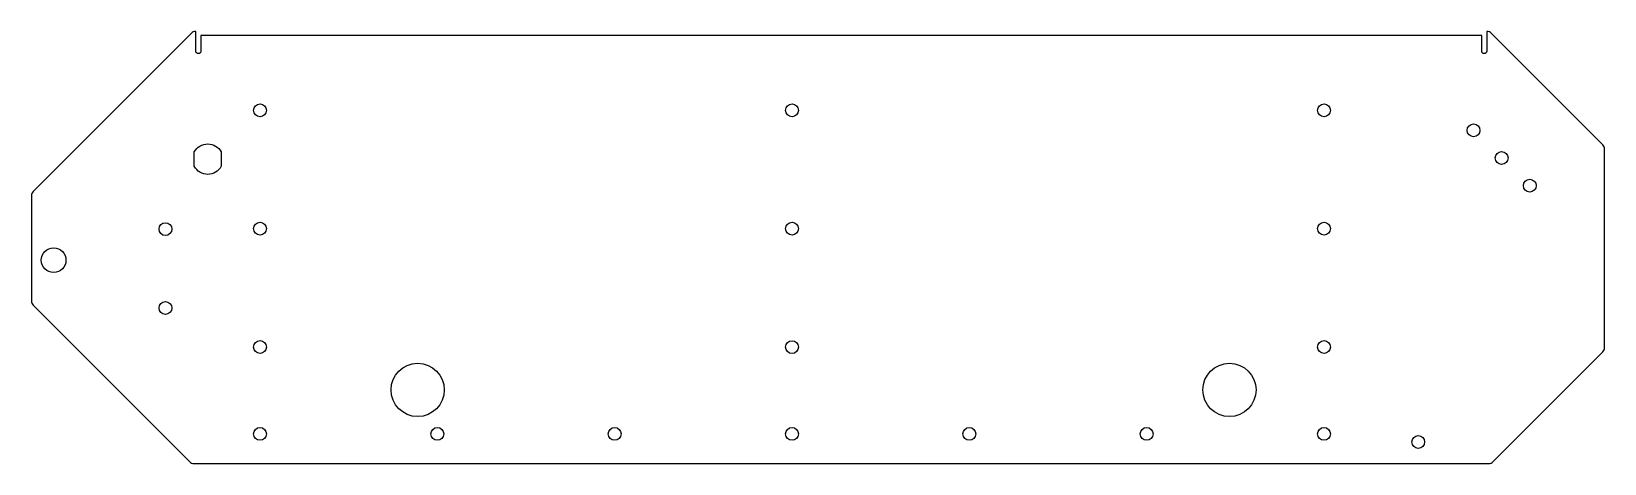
# Model space of a CAD drawing. Header units: millimetres. Extents: x 0 to 798, y 0 to 219.
import ezdxf

# ---------------------------------------------------------------- set-up
doc = ezdxf.new("R2010")
doc.units = ezdxf.units.MM
doc.layers.add('CONTOUR', color=1, linetype='Continuous')
doc.layers.add('TROUS', color=5, linetype='Continuous')

msp = doc.modelspace()

# ---------------------------------------------------------------- linework, layer by layer
at = {"layer": 'CONTOUR'}
msp.add_lwpolyline([(736, 216.975), (86, 216.975), (86, 209.075, -1), (83.4, 209.075), (83.4, 218.975), (83.3085, 218.975, 0.19891811), (81.0457, 218.0377), (0.9373, 137.9293, 0.19891811), (0, 135.6665), (0, 82.4585, 0.19891811), (0.9373, 80.1957), (80.1957, 0.9373, 0.19891811), (82.4585, 0), (739.5415, 0, 0.19891811), (741.8043, 0.9373), (797.4127, 56.5457, 0.19891811), (798.35, 58.8085), (798.35, 159.3165, 0.19891811), (797.4127, 161.5793), (740.9543, 218.0377, 0.19891811), (738.6915, 218.975), (738.6, 218.975), (738.6, 209.075, -1), (736, 209.075)], format="xyb", close=True, dxfattribs=at)
at = {"layer": 'TROUS'}
msp.add_lwpolyline([(96.306, 150.6589, -0.60165558), (82.656, 150.6589), (82.656, 157.8963, -0.60165558), (96.306, 157.8963)], format="xyb", close=True, dxfattribs=at)
for centre, radius in [((116, 179.05), 3.25), ((386, 179), 3.25), ((656, 179.05), 3.25), ((731.8648, 168.8695), 3.25), ((746.141, 154.8627), 3.25), ((760.4188, 140.8575), 3.25), ((68, 118.8), 3.25), ((116, 119.05), 3.25), ((386, 119), 3.25), ((656, 119.05), 3.25), ((11.25, 103.0625), 6.275), ((68, 78.8), 3.25), ((116, 59.05), 3.25), ((386, 59), 3.25), ((656, 59.05), 3.25), ((196, 37.3), 13.5), ((608, 37.3), 13.5), ((116, 15), 3.25), ((206, 15), 3.25), ((296, 15), 3.25), ((386, 15), 3.25), ((476, 15), 3.25), ((566, 15), 3.25), ((656, 15), 3.25), ((703.8, 10.9), 3.25)]:
    msp.add_circle(centre, radius, dxfattribs=at)

doc.saveas('drawing.dxf')
